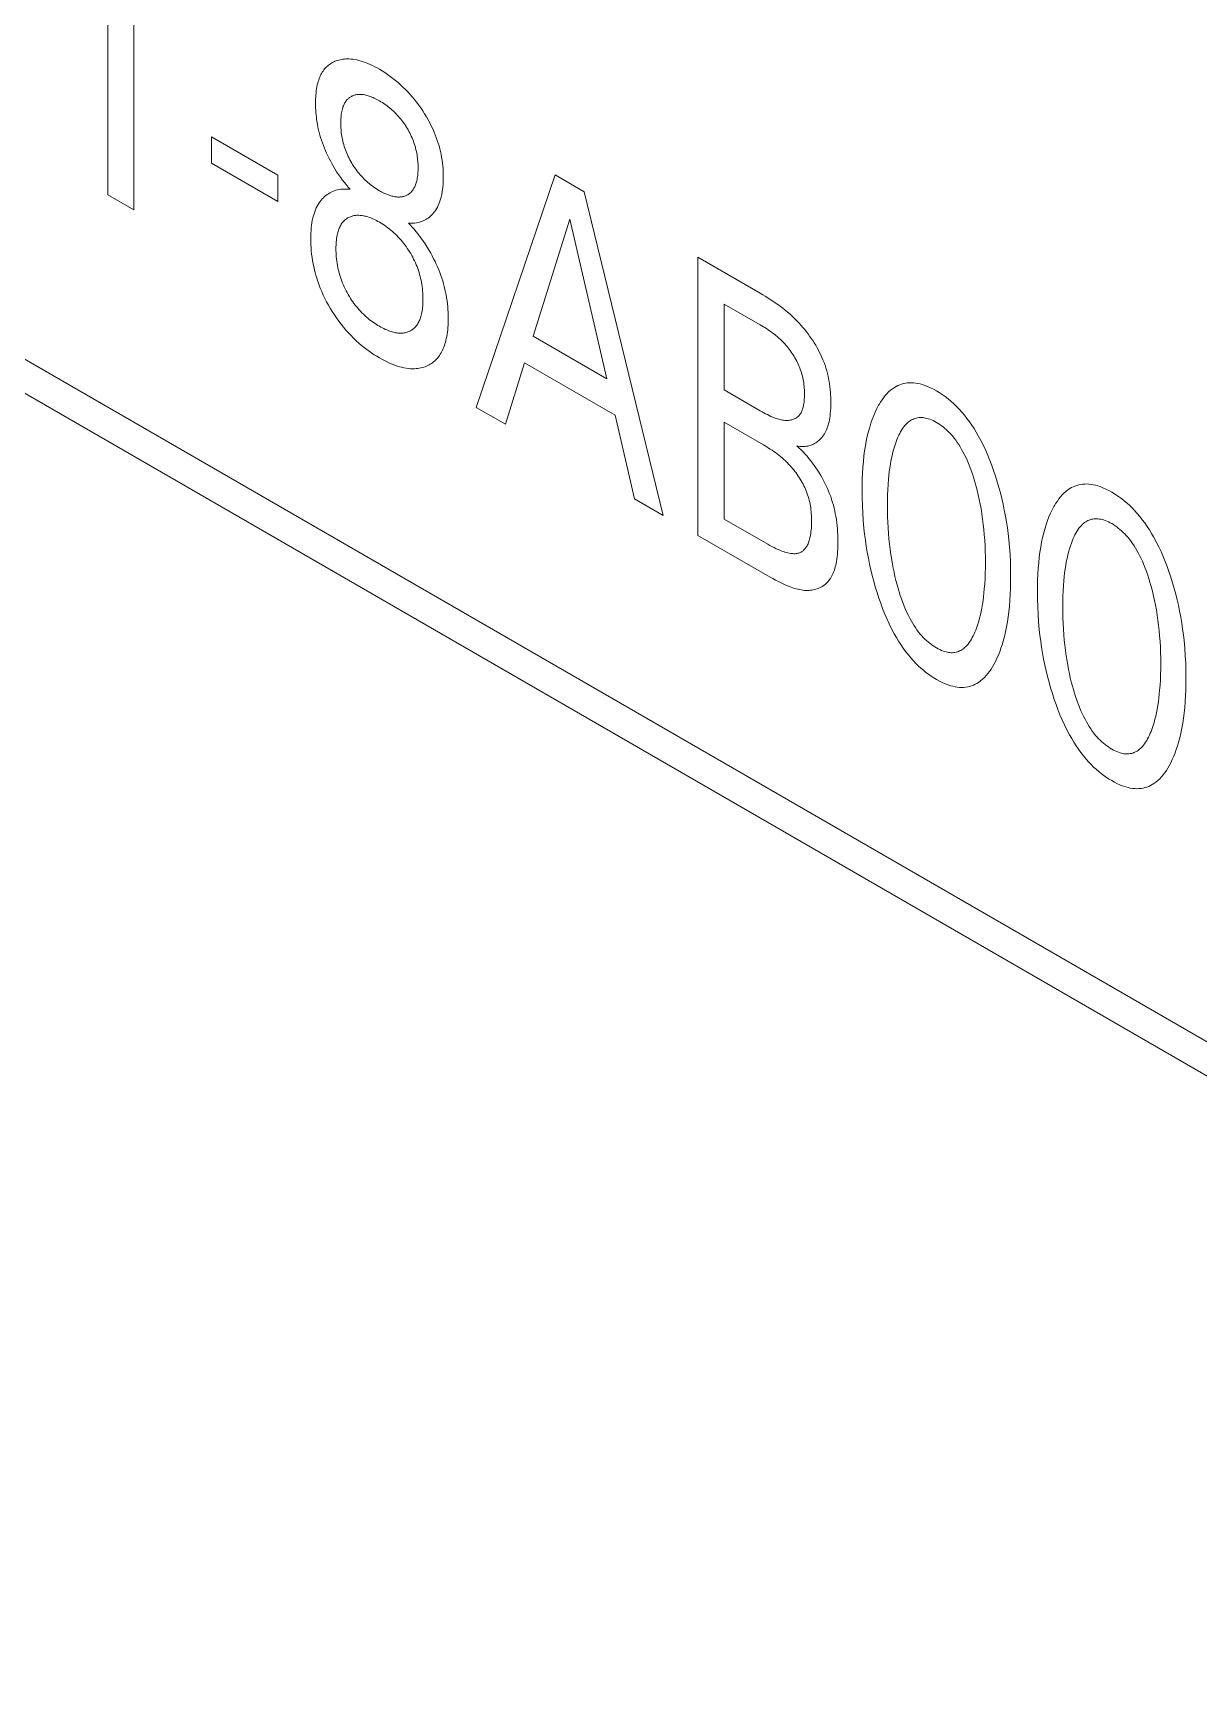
# Model space of a CAD drawing. Header units: inches. Extents: x 67578 to 72421, y -34894 to -31675.
# Drawn here: x 70293.69 to 70302.94, y -33443.2 to -33430.09 of the extents above; entities that cross this region are included whole.
import ezdxf

# ---------------------------------------------------------------- set-up
doc = ezdxf.new("R2010")
doc.units = ezdxf.units.IN
doc.header["$MEASUREMENT"] = 0

# ---------------------------------------------------------------- blocks, each defined once
blk = doc.blocks.new('ET200S')
at = {"lineweight": 0}
for p, q in [((42.4341, -46.9532), (64.7269, -59.8237)), ((42.5377, -47.1821), (64.8304, -60.0525)), ((54.2172, -51.3144), (54.2172, -52.6946)), ((54.0883, -52.6202), (54.0883, -51.4545)), ((54.6056, -52.3316), (54.9369, -52.5228)), ((54.6056, -52.4624), (54.6056, -52.3316)), ((54.9369, -52.6536), (54.6056, -52.4624)), ((54.9369, -52.5228), (54.9369, -52.6536)), ((55.9265, -53.6814), (56.3211, -52.5212)), ((56.3211, -52.5212), (56.4656, -52.6046)), ((54.2172, -52.6946), (54.0883, -52.6202)), ((56.4656, -52.6046), (56.8602, -54.2205)), ((56.394, -52.7423), (56.21, -53.3257)), ((56.5787, -53.5386), (56.394, -52.7423)), ((57.0327, -52.932), (57.3441, -53.1118)), ((57.0327, -54.32), (57.0327, -52.932)), ((57.3441, -53.2692), (57.1642, -53.1653)), ((57.1642, -53.1653), (57.1642, -53.5942)), ((56.21, -53.3257), (56.5787, -53.5386)), ((56.1678, -53.4587), (56.0723, -53.7656)), ((56.6203, -53.72), (56.1678, -53.4587)), ((57.1642, -53.5942), (57.3441, -53.6981)), ((56.0723, -53.7656), (55.9265, -53.6814)), ((56.7171, -54.1379), (56.6203, -53.72)), ((57.3605, -53.8689), (57.1642, -53.7556)), ((57.1642, -53.7556), (57.1642, -54.2386)), ((56.8602, -54.2205), (56.7171, -54.1379)), ((57.1642, -54.2386), (57.3816, -54.3641)), ((57.3932, -54.5282), (57.0327, -54.32))]:
    blk.add_line(p, q, dxfattribs=at)
for points in [[(55.2903, -51.9421), (55.2828, -51.942), (55.2755, -51.9422), (55.2682, -51.9427), (55.2611, -51.9434), (55.2541, -51.9445), (55.2472, -51.9458), (55.2404, -51.9475), (55.2337, -51.9494), (55.2272, -51.9516), (55.2213, -51.954), (55.2154, -51.9566), (55.2097, -51.9594), (55.2042, -51.9625), (55.1988, -51.9659), (55.1936, -51.9695), (55.1885, -51.9734), (55.1836, -51.9776), (55.1789, -51.982), (55.1744, -51.9867), (55.17, -51.9916), (55.1659, -51.9969), (55.162, -52.0024), (55.1583, -52.0082), (55.1547, -52.0142), (55.1514, -52.0204), (55.1483, -52.0269), (55.1454, -52.0336), (55.1427, -52.0405), (55.1402, -52.0476), (55.1379, -52.0549), (55.1357, -52.0623), (55.1334, -52.0716), (55.1314, -52.0811), (55.1297, -52.0908), (55.1282, -52.1007), (55.127, -52.1108), (55.126, -52.1211), (55.1252, -52.1315), (55.1247, -52.1421), (55.1244, -52.1529), (55.1243, -52.1637), (55.1244, -52.1751), (55.1248, -52.1866), (55.1253, -52.1982), (55.1261, -52.2099), (55.1272, -52.2218), (55.1285, -52.2337), (55.1301, -52.2457), (55.1319, -52.2579), (55.1341, -52.2701), (55.1366, -52.283), (55.1395, -52.2959), (55.1426, -52.3088), (55.1461, -52.3219), (55.15, -52.335), (55.1541, -52.3481), (55.1586, -52.3612), (55.1634, -52.3743), (55.1685, -52.3873), (55.1739, -52.4002), (55.1796, -52.4131), (55.1856, -52.4259), (55.1919, -52.4386), (55.1984, -52.4513), (55.2052, -52.4638), (55.2122, -52.4762), (55.2208, -52.4906), (55.2298, -52.5048), (55.239, -52.5187), (55.2483, -52.532), (55.2578, -52.5449), (55.2677, -52.5576), (55.2776, -52.5696), (55.2877, -52.5813), (55.2981, -52.5926)], [(55.5884, -52.7612), (55.5989, -52.7618), (55.6092, -52.7618), (55.6192, -52.7611), (55.629, -52.7598), (55.6385, -52.7578), (55.6478, -52.7553), (55.6547, -52.753), (55.6614, -52.7503), (55.668, -52.7473), (55.6743, -52.7439), (55.6806, -52.7402), (55.6867, -52.7361), (55.6926, -52.7317), (55.6982, -52.7269), (55.7037, -52.7219), (55.7089, -52.7165), (55.7139, -52.7107), (55.7187, -52.7047), (55.7232, -52.6983), (55.728, -52.6907), (55.7324, -52.6827), (55.7366, -52.6744), (55.7404, -52.6657), (55.7439, -52.6566), (55.7471, -52.6473), (55.7499, -52.6376), (55.7525, -52.6277), (55.7549, -52.6166), (55.7569, -52.6053), (55.7586, -52.5936), (55.7599, -52.5817), (55.761, -52.5696), (55.7617, -52.5573), (55.7621, -52.5447), (55.7622, -52.532), (55.7621, -52.5183), (55.7616, -52.5044), (55.7608, -52.4903), (55.7596, -52.476), (55.758, -52.4616), (55.756, -52.447), (55.7536, -52.4323), (55.7508, -52.4174), (55.7478, -52.4038), (55.7445, -52.3901), (55.7408, -52.3763), (55.7367, -52.3625), (55.7322, -52.3486), (55.7274, -52.3348), (55.7221, -52.3209), (55.7165, -52.3071), (55.7096, -52.2915), (55.7023, -52.276), (55.6945, -52.2606), (55.6862, -52.2454), (55.6776, -52.2304), (55.6686, -52.2156), (55.6593, -52.2011), (55.6495, -52.1865), (55.6394, -52.1723), (55.629, -52.1584), (55.6183, -52.1448), (55.6074, -52.1316), (55.5962, -52.1188), (55.5847, -52.1061), (55.5729, -52.0939), (55.5609, -52.0822), (55.5488, -52.0709), (55.5366, -52.06), (55.5242, -52.0496), (55.5109, -52.039), (55.4975, -52.029), (55.484, -52.0194), (55.4704, -52.0104), (55.4569, -52.0018), (55.4433, -51.9937), (55.4316, -51.9872), (55.42, -51.981), (55.4084, -51.9752), (55.3968, -51.9698), (55.3852, -51.9648), (55.3738, -51.9602), (55.3623, -51.9562), (55.3517, -51.9528), (55.3412, -51.9499), (55.3308, -51.9474), (55.3205, -51.9454), (55.3103, -51.9438), (55.3002, -51.9427), (55.2903, -51.9421)], [(55.3097, -52.4695), (55.3049, -52.4616), (55.3003, -52.4537), (55.2959, -52.4457), (55.2917, -52.4376), (55.2876, -52.4294), (55.2838, -52.4211), (55.2802, -52.4129), (55.2767, -52.4045), (55.2735, -52.3959), (55.2704, -52.3872), (55.2676, -52.3785), (55.265, -52.3698), (55.2627, -52.3611), (55.2606, -52.3525), (55.2587, -52.3439), (55.257, -52.3354), (55.2555, -52.327), (55.2542, -52.3186), (55.2532, -52.3103), (55.2523, -52.3021), (55.2516, -52.2939), (55.251, -52.2858), (55.2507, -52.2778), (55.2505, -52.2699), (55.2504, -52.2621), (55.2505, -52.2544), (55.2507, -52.2468), (55.2511, -52.2393), (55.2516, -52.2319), (55.2523, -52.2247), (55.2532, -52.2176), (55.2543, -52.2106), (55.2556, -52.2037), (55.2571, -52.1971), (55.2584, -52.1919), (55.2599, -52.1868), (55.2615, -52.1818), (55.2633, -52.177), (55.2652, -52.1724), (55.2673, -52.1679), (55.2695, -52.1635), (55.2718, -52.1593), (55.2744, -52.1554), (55.2771, -52.1516), (55.2795, -52.1484), (55.2821, -52.1454), (55.2849, -52.1426), (55.2877, -52.1399), (55.2906, -52.1373), (55.2937, -52.135), (55.2968, -52.1328), (55.3001, -52.1307), (55.3034, -52.1288), (55.3069, -52.1271), (55.3104, -52.1256), (55.3142, -52.1241), (55.3182, -52.1228), (55.3222, -52.1217), (55.3264, -52.1207), (55.3306, -52.12), (55.3349, -52.1195), (55.3392, -52.1191), (55.3437, -52.1189), (55.3482, -52.1189), (55.3535, -52.1192), (55.3589, -52.1197), (55.3643, -52.1204), (55.3699, -52.1214), (55.3754, -52.1226), (55.3811, -52.124), (55.3867, -52.1256), (55.3925, -52.1275), (55.3987, -52.1297), (55.405, -52.1322), (55.4114, -52.1348), (55.4177, -52.1377), (55.4241, -52.1408), (55.4305, -52.1441), (55.4369, -52.1475), (55.4433, -52.1511), (55.4506, -52.1555), (55.4579, -52.16), (55.4652, -52.1648), (55.4725, -52.1697), (55.4797, -52.175), (55.4869, -52.1804), (55.4941, -52.1861), (55.5006, -52.1916), (55.5071, -52.1973), (55.5135, -52.2032), (55.5199, -52.2092), (55.5261, -52.2156), (55.5323, -52.2221), (55.5384, -52.2288), (55.5442, -52.2355), (55.5498, -52.2423), (55.5554, -52.2493), (55.5608, -52.2565), (55.5661, -52.2639), (55.5712, -52.2714), (55.5762, -52.279), (55.5772, -52.2807)], [(55.5772, -52.2807), (55.5819, -52.2882), (55.5864, -52.2959), (55.5907, -52.3037), (55.5949, -52.3115), (55.5988, -52.3194), (55.6026, -52.3274), (55.6061, -52.3354), (55.6095, -52.3435), (55.6128, -52.3521), (55.6159, -52.3607), (55.6187, -52.3694), (55.6214, -52.378), (55.6237, -52.3866), (55.6259, -52.3951), (55.6278, -52.4037), (55.6295, -52.4121), (55.631, -52.4205), (55.6323, -52.4288), (55.6333, -52.437), (55.6342, -52.4452), (55.6349, -52.4533), (55.6355, -52.4613), (55.6359, -52.4692), (55.6361, -52.477), (55.6362, -52.4848), (55.6361, -52.4926), (55.6359, -52.5002), (55.6355, -52.5078), (55.635, -52.5153), (55.6343, -52.5226), (55.6334, -52.5298), (55.6323, -52.5369), (55.631, -52.5438), (55.6296, -52.5505), (55.6282, -52.5558), (55.6268, -52.5609), (55.6252, -52.566), (55.6234, -52.5709), (55.6215, -52.5756), (55.6195, -52.5802), (55.6173, -52.5846), (55.615, -52.5889), (55.6125, -52.5929), (55.6098, -52.5968), (55.6071, -52.6004), (55.6042, -52.6037), (55.6013, -52.6069), (55.5981, -52.6099), (55.5949, -52.6126), (55.5915, -52.6152), (55.588, -52.6176), (55.5844, -52.6199), (55.5807, -52.6219), (55.5769, -52.6237), (55.573, -52.6253), (55.569, -52.6267), (55.565, -52.628), (55.5609, -52.629), (55.5566, -52.6299), (55.5523, -52.6305), (55.548, -52.631), (55.5435, -52.6313), (55.539, -52.6314), (55.5343, -52.6312), (55.5295, -52.6309), (55.5246, -52.6304), (55.5197, -52.6297), (55.5147, -52.6288), (55.5097, -52.6277), (55.5047, -52.6264), (55.4996, -52.625), (55.4945, -52.6234), (55.4881, -52.6212), (55.4818, -52.6187), (55.4754, -52.6161), (55.469, -52.6132), (55.4626, -52.6101), (55.4562, -52.6068), (55.4497, -52.6034), (55.4433, -52.5997), (55.4359, -52.5953), (55.4285, -52.5908), (55.4212, -52.586), (55.4139, -52.5809), (55.4066, -52.5756), (55.3993, -52.5701), (55.3921, -52.5643), (55.3855, -52.5587), (55.379, -52.5529), (55.3725, -52.5469), (55.3662, -52.5407), (55.3599, -52.5343), (55.3536, -52.5277), (55.3476, -52.5208), (55.3418, -52.514), (55.3361, -52.507), (55.3305, -52.4998), (55.3251, -52.4924), (55.3198, -52.4849), (55.3147, -52.4773), (55.3097, -52.4695)], [(55.2981, -52.5926), (55.2884, -52.5917), (55.2789, -52.5913), (55.2695, -52.5913), (55.2603, -52.5917), (55.2515, -52.5926), (55.2428, -52.5939), (55.2343, -52.5956), (55.226, -52.5978), (55.218, -52.6004), (55.2102, -52.6035), (55.2026, -52.607), (55.1952, -52.6109), (55.1884, -52.615), (55.1819, -52.6194), (55.1756, -52.6242), (55.1694, -52.6293), (55.1636, -52.6347), (55.1579, -52.6405), (55.1525, -52.6467), (55.1474, -52.6532), (55.1426, -52.66), (55.1374, -52.6682), (55.1326, -52.6767), (55.1281, -52.6857), (55.124, -52.6951), (55.1202, -52.7048), (55.1168, -52.7148), (55.1137, -52.7252), (55.111, -52.7359), (55.1084, -52.7478), (55.1062, -52.76), (55.1044, -52.7725), (55.103, -52.7853), (55.1019, -52.7983), (55.1011, -52.8115), (55.1006, -52.8249), (55.1005, -52.8386), (55.1006, -52.8538), (55.1011, -52.8691), (55.1019, -52.8847), (55.1032, -52.9005), (55.1049, -52.9164), (55.1069, -52.9325), (55.1094, -52.9487), (55.1124, -52.9652), (55.1155, -52.9801), (55.119, -52.9952), (55.1229, -53.0104), (55.1271, -53.0256), (55.1318, -53.0408), (55.1369, -53.0561), (55.1424, -53.0713), (55.1483, -53.0866), (55.1555, -53.1036), (55.1631, -53.1205), (55.1713, -53.1373), (55.1799, -53.154), (55.1889, -53.1705), (55.1983, -53.1867), (55.2081, -53.2027), (55.2187, -53.219), (55.2296, -53.235), (55.2408, -53.2506), (55.2524, -53.2659), (55.2642, -53.2807), (55.2764, -53.2952), (55.2889, -53.3092), (55.3017, -53.3229), (55.3147, -53.336), (55.3279, -53.3486), (55.3413, -53.3607), (55.3547, -53.3722), (55.3672, -53.3823), (55.3798, -53.392), (55.3924, -53.4012), (55.4051, -53.41), (55.4178, -53.4184), (55.4305, -53.4264), (55.4433, -53.4339), (55.4561, -53.4411), (55.4688, -53.4479), (55.4816, -53.4542), (55.4943, -53.4601), (55.507, -53.4655), (55.5196, -53.4704), (55.5321, -53.4747), (55.5433, -53.4782), (55.5545, -53.4811), (55.5656, -53.4836), (55.5765, -53.4856), (55.5873, -53.4871), (55.5979, -53.488)], [(55.2934, -53.1286), (55.292, -53.1262), (55.2867, -53.1172), (55.2816, -53.1081), (55.2767, -53.099), (55.272, -53.0897), (55.2676, -53.0803), (55.2633, -53.0709), (55.2594, -53.0615), (55.2556, -53.052), (55.252, -53.042), (55.2486, -53.0321), (55.2455, -53.0221), (55.2427, -53.0121), (55.2401, -53.0022), (55.2377, -52.9924), (55.2357, -52.9826), (55.2338, -52.9728), (55.232, -52.9619), (55.2305, -52.9512), (55.2292, -52.9405), (55.2282, -52.9299), (55.2274, -52.9194), (55.2269, -52.9091), (55.2266, -52.8989), (55.2265, -52.8887), (55.2266, -52.88), (55.2269, -52.8714), (55.2273, -52.8629), (55.2279, -52.8545), (55.2287, -52.8463), (55.2297, -52.8382), (55.2309, -52.8302), (55.2323, -52.8225), (55.234, -52.8149), (55.2355, -52.8089), (55.2371, -52.8031), (55.2389, -52.7974), (55.2409, -52.7919), (55.243, -52.7865), (55.2453, -52.7813), (55.2478, -52.7763), (55.2504, -52.7715), (55.2532, -52.7669), (55.2562, -52.7625), (55.2593, -52.7584), (55.2625, -52.7546), (55.2658, -52.751), (55.2694, -52.7476), (55.273, -52.7444), (55.2768, -52.7414), (55.2808, -52.7386), (55.2848, -52.736), (55.289, -52.7337), (55.2933, -52.7315), (55.2977, -52.7296), (55.3021, -52.728), (55.3067, -52.7265), (55.3114, -52.7253), (55.3161, -52.7242), (55.321, -52.7234), (55.3259, -52.7228), (55.3309, -52.7225), (55.336, -52.7223), (55.3413, -52.7224), (55.3467, -52.7227), (55.3522, -52.7232), (55.3577, -52.724), (55.3633, -52.7249), (55.3689, -52.7261), (55.3746, -52.7275), (55.3803, -52.7291), (55.386, -52.7308), (55.3931, -52.7333), (55.4002, -52.7359), (55.4073, -52.7389), (55.4145, -52.7421), (55.4217, -52.7455), (55.4289, -52.7492), (55.4361, -52.753), (55.4433, -52.7571), (55.4516, -52.762), (55.4599, -52.7672), (55.4681, -52.7726), (55.4764, -52.7783), (55.4846, -52.7843), (55.4928, -52.7906), (55.5009, -52.7972), (55.5083, -52.8035), (55.5157, -52.81), (55.523, -52.8168), (55.5302, -52.8239), (55.5373, -52.8312), (55.5442, -52.8387), (55.5511, -52.8465), (55.5577, -52.8543), (55.5641, -52.8623), (55.5704, -52.8705), (55.5765, -52.8789), (55.5825, -52.8875), (55.5883, -52.8962), (55.5939, -52.9051)], [(55.5979, -53.488), (55.6105, -53.4885), (55.6186, -53.4883), (55.6265, -53.4879), (55.6344, -53.4871), (55.6421, -53.4859), (55.6496, -53.4844), (55.6571, -53.4826), (55.6643, -53.4805), (55.6715, -53.478), (55.6784, -53.4752), (55.6847, -53.4724), (55.6909, -53.4692), (55.6969, -53.4658), (55.7028, -53.462), (55.7085, -53.4581), (55.714, -53.4538), (55.7193, -53.4492), (55.7244, -53.4444), (55.7294, -53.4393), (55.7341, -53.4339), (55.7386, -53.4282), (55.743, -53.4222), (55.7471, -53.4158), (55.7511, -53.4092), (55.7548, -53.4024), (55.7583, -53.3953), (55.7615, -53.3879), (55.7646, -53.3804), (55.7675, -53.3726), (55.7701, -53.3646), (55.7725, -53.3564), (55.7747, -53.3481), (55.7772, -53.3377), (55.7793, -53.327), (55.7811, -53.3162), (55.7827, -53.3051), (55.784, -53.2938), (55.7851, -53.2823), (55.7858, -53.2707), (55.7864, -53.2589), (55.7867, -53.2469), (55.7868, -53.2348), (55.7866, -53.221), (55.7861, -53.207), (55.7854, -53.1929), (55.7843, -53.1786), (55.7828, -53.1642), (55.781, -53.1496), (55.7788, -53.1349), (55.7762, -53.1201), (55.7735, -53.1063), (55.7705, -53.0924), (55.767, -53.0785), (55.7633, -53.0644), (55.7592, -53.0504), (55.7547, -53.0363), (55.7499, -53.0222), (55.7447, -53.0081), (55.7392, -52.9941), (55.7334, -52.9802), (55.7272, -52.9664), (55.7208, -52.9527), (55.714, -52.939), (55.7069, -52.9254), (55.6996, -52.912), (55.692, -52.8988), (55.6817, -52.8817), (55.671, -52.8649), (55.6599, -52.8484), (55.6488, -52.8327), (55.6372, -52.8175), (55.6254, -52.8026), (55.6164, -52.7918), (55.6072, -52.7813), (55.5979, -52.7711), (55.5884, -52.7612)], [(55.5939, -52.9051), (55.5993, -52.9139), (55.6044, -52.9229), (55.6094, -52.932), (55.6142, -52.9411), (55.6187, -52.9504), (55.6231, -52.9597), (55.6272, -52.969), (55.631, -52.9784), (55.6347, -52.9882), (55.6382, -52.998), (55.6413, -53.0079), (55.6442, -53.0177), (55.6469, -53.0275), (55.6492, -53.0372), (55.6514, -53.0469), (55.6533, -53.0565), (55.6551, -53.0673), (55.6567, -53.0779), (55.6579, -53.0884), (55.659, -53.0988), (55.6597, -53.1091), (55.6603, -53.1193), (55.6606, -53.1294), (55.6607, -53.1394), (55.6606, -53.1483), (55.6604, -53.1571), (55.66, -53.1658), (55.6594, -53.1744), (55.6586, -53.1828), (55.6576, -53.1911), (55.6564, -53.1993), (55.655, -53.2072), (55.6533, -53.215), (55.6519, -53.2211), (55.6502, -53.2271), (55.6485, -53.2329), (55.6465, -53.2386), (55.6444, -53.2441), (55.6421, -53.2495), (55.6397, -53.2546), (55.6371, -53.2596), (55.6343, -53.2643), (55.6313, -53.2689), (55.6283, -53.273), (55.6251, -53.277), (55.6218, -53.2807), (55.6183, -53.2842), (55.6147, -53.2875), (55.6109, -53.2906), (55.607, -53.2935), (55.603, -53.2962), (55.5989, -53.2987), (55.5946, -53.3009), (55.5902, -53.3029), (55.5858, -53.3047), (55.5812, -53.3063), (55.5765, -53.3077), (55.5718, -53.3088), (55.5669, -53.3098), (55.5619, -53.3104), (55.5569, -53.3109), (55.5517, -53.3112), (55.5464, -53.3112), (55.541, -53.3109), (55.5355, -53.3104), (55.5299, -53.3097), (55.5243, -53.3088), (55.5186, -53.3077), (55.5129, -53.3063), (55.5071, -53.3048), (55.5013, -53.303), (55.4941, -53.3006), (55.4869, -53.2979), (55.4797, -53.2949), (55.4725, -53.2917), (55.4652, -53.2883), (55.4579, -53.2846), (55.4506, -53.2806), (55.4433, -53.2765), (55.436, -53.2722), (55.4287, -53.2677), (55.4214, -53.263), (55.4141, -53.258), (55.4068, -53.2529), (55.3996, -53.2475), (55.3924, -53.2419), (55.3853, -53.236), (55.3778, -53.2296), (55.3704, -53.223), (55.3631, -53.2161), (55.3559, -53.2089), (55.3487, -53.2015), (55.3417, -53.1938), (55.3348, -53.1859), (55.3285, -53.1783), (55.3222, -53.1704), (55.3162, -53.1624), (55.3102, -53.1541), (55.3044, -53.1458), (55.2988, -53.1372), (55.2934, -53.1286)], [(57.5268, -53.8734), (57.534, -53.8747), (57.5411, -53.8757), (57.548, -53.8763), (57.5549, -53.8765), (57.5616, -53.8765), (57.5682, -53.876), (57.5746, -53.8753), (57.5809, -53.8742), (57.5871, -53.8728), (57.5931, -53.8711), (57.599, -53.8691), (57.6048, -53.8668), (57.6104, -53.8643), (57.6158, -53.8614), (57.6211, -53.8582), (57.6267, -53.8544), (57.6322, -53.8503), (57.6374, -53.8458), (57.6424, -53.8411), (57.6472, -53.836), (57.6518, -53.8307), (57.6562, -53.825), (57.6604, -53.8191), (57.6643, -53.8129), (57.668, -53.8065), (57.6714, -53.7998), (57.6747, -53.7928), (57.6776, -53.7856), (57.6805, -53.7777), (57.6831, -53.7695), (57.6855, -53.7611), (57.6876, -53.7525), (57.6894, -53.7436), (57.691, -53.7345), (57.6924, -53.7252), (57.694, -53.7119), (57.6952, -53.6983), (57.6959, -53.6843), (57.6964, -53.6701), (57.6965, -53.6556), (57.6963, -53.6431), (57.6959, -53.6304), (57.6953, -53.6176), (57.6944, -53.6047), (57.6932, -53.5916), (57.6918, -53.5784), (57.69, -53.5652), (57.6879, -53.5519), (57.6854, -53.5385), (57.6826, -53.525), (57.6794, -53.5115), (57.6758, -53.498), (57.6719, -53.4845), (57.6675, -53.4709), (57.6626, -53.4574), (57.6573, -53.4439), (57.6521, -53.4317), (57.6465, -53.4195), (57.6406, -53.4073), (57.6343, -53.3953), (57.6278, -53.3833), (57.6209, -53.3714), (57.6137, -53.3597), (57.6063, -53.3481), (57.5987, -53.3367), (57.5908, -53.3254), (57.5827, -53.3144), (57.5744, -53.3036), (57.566, -53.2929), (57.5574, -53.2826), (57.5487, -53.2725), (57.5399, -53.2627), (57.5283, -53.2504), (57.5166, -53.2385), (57.5047, -53.2272), (57.4927, -53.2162), (57.4806, -53.2057), (57.4684, -53.1956), (57.4561, -53.1859), (57.4438, -53.1765), (57.4314, -53.1674), (57.4189, -53.1587), (57.4065, -53.1503), (57.394, -53.1421), (57.3815, -53.1342), (57.369, -53.1265), (57.3565, -53.1191), (57.3441, -53.1118)], [(57.3441, -53.2692), (57.3519, -53.2738), (57.3597, -53.2785), (57.3676, -53.2833), (57.3754, -53.2883), (57.3833, -53.2934), (57.3911, -53.2988), (57.3989, -53.3043), (57.4067, -53.31), (57.4145, -53.3159), (57.4221, -53.3221), (57.4298, -53.3285), (57.4374, -53.3352), (57.4449, -53.3421), (57.4523, -53.3493), (57.4596, -53.3568), (57.4668, -53.3646), (57.4724, -53.371), (57.4779, -53.3775), (57.4833, -53.3841), (57.4885, -53.391), (57.4937, -53.3979), (57.4988, -53.405), (57.5037, -53.4123), (57.5085, -53.4196), (57.5132, -53.427), (57.5176, -53.4346), (57.5219, -53.4422), (57.526, -53.4498), (57.5299, -53.4576), (57.5337, -53.4653), (57.5371, -53.4731), (57.5404, -53.4809), (57.5438, -53.4897), (57.5469, -53.4984), (57.5497, -53.5072), (57.5522, -53.5159), (57.5545, -53.5247), (57.5565, -53.5334), (57.5583, -53.5421), (57.5599, -53.5507), (57.5612, -53.5593), (57.5623, -53.5679), (57.5632, -53.5764), (57.5639, -53.5849), (57.5644, -53.5933), (57.5648, -53.6016), (57.5649, -53.6099), (57.5649, -53.618), (57.5648, -53.6257), (57.5645, -53.6332), (57.5641, -53.6406), (57.5635, -53.6479), (57.5628, -53.655), (57.5618, -53.662), (57.5607, -53.6688), (57.5594, -53.6755), (57.5582, -53.6806), (57.5568, -53.6856), (57.5553, -53.6904), (57.5537, -53.6951), (57.5519, -53.6996), (57.5499, -53.7039), (57.5478, -53.708), (57.5455, -53.712), (57.5431, -53.7157), (57.5404, -53.7192), (57.5377, -53.7224), (57.5348, -53.7254), (57.5317, -53.7281), (57.5285, -53.7307), (57.5251, -53.7331), (57.5216, -53.7352), (57.518, -53.7372), (57.5142, -53.739), (57.5103, -53.7405), (57.5064, -53.7419), (57.5023, -53.7431), (57.4981, -53.7441), (57.4938, -53.7449), (57.4895, -53.7455), (57.4851, -53.7459), (57.4806, -53.7462), (57.476, -53.7463), (57.4714, -53.7462), (57.4668, -53.7459), (57.461, -53.7453), (57.4551, -53.7445), (57.4492, -53.7434), (57.4432, -53.7421), (57.4371, -53.7405), (57.4311, -53.7388), (57.425, -53.7368), (57.4188, -53.7347), (57.4127, -53.7323), (57.4065, -53.7298), (57.3976, -53.726), (57.3887, -53.7219), (57.3798, -53.7175), (57.3709, -53.7129), (57.3619, -53.7081), (57.353, -53.7032), (57.3441, -53.6981)], [(58.5103, -54.9646), (58.5183, -54.9493), (58.5258, -54.9336), (58.5329, -54.9173), (58.5395, -54.9006), (58.5457, -54.8835), (58.5515, -54.866), (58.5568, -54.8481), (58.563, -54.8249), (58.5685, -54.8012), (58.5734, -54.7769), (58.5778, -54.7522), (58.5815, -54.7271), (58.5848, -54.7015), (58.5877, -54.6731), (58.5901, -54.6442), (58.5919, -54.6149), (58.5931, -54.5853), (58.5939, -54.5553), (58.5941, -54.525), (58.5937, -54.4889), (58.5926, -54.4523), (58.5908, -54.4154), (58.5881, -54.3781), (58.5846, -54.3403), (58.5813, -54.3114), (58.5775, -54.2823), (58.5731, -54.253), (58.5681, -54.2235), (58.5625, -54.1938), (58.5562, -54.1639), (58.5498, -54.1361), (58.5429, -54.1082), (58.5353, -54.0803), (58.5272, -54.0522), (58.5183, -54.024), (58.5089, -53.9958), (58.4999, -53.9707), (58.4904, -53.9457), (58.4803, -53.9207), (58.4695, -53.8959), (58.458, -53.8713), (58.4457, -53.8469), (58.4326, -53.8228), (58.4222, -53.8049), (58.4114, -53.7872), (58.4, -53.7699), (58.3883, -53.753), (58.3761, -53.7365), (58.3636, -53.7205), (58.3507, -53.7052), (58.3374, -53.6904), (58.3239, -53.6764), (58.3101, -53.6631), (58.296, -53.6506), (58.2817, -53.6387), (58.2672, -53.6276), (58.2527, -53.6172), (58.238, -53.6076), (58.2233, -53.5988), (58.2087, -53.5907), (58.1941, -53.5834), (58.1795, -53.577), (58.1651, -53.5714), (58.1537, -53.5677), (58.1424, -53.5645), (58.1313, -53.5619), (58.1203, -53.5601), (58.1095, -53.5588), (58.0989, -53.5583), (58.0885, -53.5584), (58.0783, -53.5592), (58.0684, -53.5607), (58.0587, -53.5627), (58.0493, -53.5653), (58.0401, -53.5685), (58.0312, -53.5722), (58.0226, -53.5765), (58.0143, -53.5813), (58.004, -53.5881), (57.9943, -53.5958), (57.9849, -53.6041), (57.9761, -53.6131), (57.9676, -53.6227), (57.9596, -53.6328), (57.952, -53.6435), (57.9447, -53.6545), (57.9378, -53.666), (57.9352, -53.6706)], [(57.9352, -53.6706), (57.9263, -53.6873), (57.918, -53.7046), (57.9103, -53.7225), (57.9031, -53.741), (57.8965, -53.76), (57.8904, -53.7795), (57.8842, -53.8022), (57.8786, -53.8254), (57.8735, -53.8491), (57.8691, -53.8734), (57.8653, -53.898), (57.862, -53.9231), (57.859, -53.9512), (57.8566, -53.9796), (57.8548, -54.0084), (57.8536, -54.0376), (57.8528, -54.0671), (57.8526, -54.0969), (57.8529, -54.1337), (57.8539, -54.1708), (57.8558, -54.2083), (57.8584, -54.2463), (57.8619, -54.2846), (57.8651, -54.3139), (57.8689, -54.3434), (57.8732, -54.3731), (57.8781, -54.403), (57.8837, -54.4331), (57.8898, -54.4634), (57.8961, -54.4914), (57.9029, -54.5196), (57.9103, -54.5479), (57.9184, -54.5763), (57.9271, -54.6047), (57.9364, -54.6333), (57.9453, -54.6589), (57.9549, -54.6846), (57.965, -54.7102), (57.9759, -54.7357), (57.9875, -54.761), (57.9999, -54.7861), (58.0131, -54.8109), (58.0235, -54.8292), (58.0344, -54.8472), (58.0458, -54.8649), (58.0576, -54.8822), (58.0698, -54.899), (58.0824, -54.9153), (58.0954, -54.9311), (58.1087, -54.9461), (58.1208, -54.9588), (58.1331, -54.9709), (58.1456, -54.9824), (58.1583, -54.9933), (58.1711, -55.0037), (58.184, -55.0134), (58.1971, -55.0225), (58.2102, -55.031), (58.2233, -55.0389), (58.2381, -55.0471), (58.2529, -55.0544), (58.2676, -55.0609), (58.2821, -55.0664), (58.2937, -55.0702), (58.305, -55.0733), (58.3163, -55.0757), (58.3273, -55.0775), (58.3382, -55.0786), (58.3489, -55.079), (58.3594, -55.0787), (58.3697, -55.0777), (58.3797, -55.076), (58.3894, -55.0738), (58.3989, -55.0709), (58.4081, -55.0674), (58.417, -55.0634), (58.4256, -55.0589), (58.4338, -55.0538), (58.4442, -55.0465), (58.454, -55.0384), (58.4633, -55.0296), (58.4722, -55.0201), (58.4806, -55.01), (58.4886, -54.9993), (58.4962, -54.9882), (58.5034, -54.9766), (58.5103, -54.9646)], [(58.027, -54.5666), (58.0216, -54.5457), (58.0166, -54.525), (58.0119, -54.5043), (58.0077, -54.4838), (58.0037, -54.4633), (58.0002, -54.4429), (57.9959, -54.4162), (57.9922, -54.3897), (57.989, -54.3634), (57.9863, -54.3372), (57.984, -54.3113), (57.982, -54.2829), (57.9805, -54.2547), (57.9794, -54.2268), (57.9788, -54.1991), (57.9786, -54.1717), (57.9789, -54.1449), (57.9795, -54.1183), (57.9805, -54.092), (57.9821, -54.066), (57.9841, -54.0403), (57.986, -54.0212), (57.9882, -54.0023), (57.9907, -53.9836), (57.9936, -53.9652), (57.9968, -53.9472), (58.0005, -53.9294), (58.0041, -53.9135), (58.0081, -53.8979), (58.0124, -53.8827), (58.0171, -53.8678), (58.0222, -53.8532), (58.0277, -53.839), (58.0316, -53.8297), (58.0357, -53.8206), (58.0401, -53.8118), (58.0446, -53.8033), (58.0495, -53.795), (58.0546, -53.7871), (58.06, -53.7795), (58.0657, -53.7724), (58.0718, -53.7657), (58.0782, -53.7594), (58.0832, -53.7551), (58.0883, -53.7511), (58.0937, -53.7474), (58.0992, -53.7441), (58.105, -53.7411), (58.1109, -53.7384), (58.117, -53.7362), (58.1233, -53.7344), (58.1298, -53.7331), (58.1365, -53.7322), (58.1434, -53.7318), (58.1496, -53.7318), (58.1559, -53.7323), (58.1623, -53.7331), (58.1688, -53.7343), (58.1754, -53.7359), (58.1821, -53.7378), (58.1902, -53.7405), (58.1984, -53.7437), (58.2067, -53.7474), (58.215, -53.7516), (58.2233, -53.7562), (58.2316, -53.7612), (58.24, -53.7666), (58.2482, -53.7725), (58.2564, -53.7787), (58.2645, -53.7854), (58.2726, -53.7924), (58.2805, -53.7998), (58.2882, -53.8075), (58.2958, -53.8156), (58.3032, -53.824), (58.3116, -53.8343), (58.3197, -53.8449), (58.3275, -53.8559), (58.3351, -53.8672), (58.3423, -53.8788), (58.3493, -53.8906), (58.356, -53.9026), (58.3623, -53.9147), (58.3684, -53.9269), (58.3764, -53.944), (58.3838, -53.9612), (58.3907, -53.9785), (58.3972, -53.9957), (58.4032, -54.013), (58.4088, -54.0303), (58.414, -54.0476), (58.4189, -54.0648), (58.4205, -54.0704)], [(57.3605, -53.8689), (57.3689, -53.8738), (57.3774, -53.8789), (57.386, -53.8842), (57.3945, -53.8896), (57.403, -53.8952), (57.4115, -53.901), (57.42, -53.907), (57.4284, -53.9132), (57.4368, -53.9196), (57.4452, -53.9263), (57.4535, -53.9333), (57.4617, -53.9405), (57.4699, -53.948), (57.4779, -53.9558), (57.4859, -53.964), (57.4938, -53.9724), (57.4998, -53.9792), (57.5058, -53.9863), (57.5116, -53.9935), (57.5174, -54.0009), (57.5231, -54.0084), (57.5286, -54.0161), (57.5339, -54.0239), (57.5391, -54.0318), (57.5442, -54.0399), (57.549, -54.048), (57.5537, -54.0563), (57.5582, -54.0646), (57.5624, -54.0729), (57.5664, -54.0813), (57.5702, -54.0898), (57.5737, -54.0983), (57.5774, -54.1078), (57.5807, -54.1173), (57.5837, -54.1268), (57.5864, -54.1362), (57.5888, -54.1457), (57.591, -54.1552), (57.5929, -54.1646), (57.5945, -54.1739), (57.5959, -54.1833), (57.5971, -54.1925), (57.5981, -54.2017), (57.5989, -54.2109), (57.5995, -54.2199), (57.6, -54.2289), (57.6003, -54.2377), (57.6004, -54.2465), (57.6004, -54.256), (57.6002, -54.2654), (57.5998, -54.2747), (57.5993, -54.2838), (57.5985, -54.2928), (57.5975, -54.3016), (57.5963, -54.3102), (57.5949, -54.3187), (57.5933, -54.3269), (57.5919, -54.333), (57.5903, -54.339), (57.5886, -54.3449), (57.5868, -54.3506), (57.5848, -54.3561), (57.5826, -54.3615), (57.5802, -54.3666), (57.5776, -54.3716), (57.5749, -54.3763), (57.5719, -54.3809), (57.5693, -54.3843), (57.5666, -54.3876), (57.5638, -54.3908), (57.5608, -54.3937), (57.5577, -54.3964), (57.5545, -54.3989), (57.5511, -54.4012), (57.5476, -54.4033), (57.5439, -54.4052), (57.5402, -54.4068), (57.5363, -54.4082), (57.5317, -54.4094), (57.527, -54.4104), (57.5222, -54.411), (57.5172, -54.4114), (57.5121, -54.4115), (57.507, -54.4113), (57.5017, -54.4109), (57.4964, -54.4103), (57.4892, -54.4091), (57.482, -54.4076), (57.4747, -54.4058), (57.4673, -54.4036), (57.4598, -54.4012), (57.4524, -54.3985), (57.4448, -54.3956), (57.4344, -54.3912), (57.4238, -54.3864), (57.4133, -54.3813), (57.4027, -54.3758), (57.3922, -54.3701), (57.3816, -54.3641)], [(57.3932, -54.5282), (57.4069, -54.536), (57.4207, -54.5435), (57.4345, -54.5508), (57.4484, -54.5577), (57.4622, -54.5642), (57.476, -54.5702), (57.4897, -54.5757), (57.4984, -54.5789), (57.507, -54.5818), (57.5156, -54.5845), (57.5241, -54.587), (57.5325, -54.5891), (57.5409, -54.5909), (57.5492, -54.5924), (57.5574, -54.5936), (57.5655, -54.5945), (57.5735, -54.595), (57.5814, -54.5951), (57.5884, -54.5949), (57.5953, -54.5943), (57.6021, -54.5935), (57.6087, -54.5924), (57.6153, -54.5909), (57.6217, -54.5892), (57.628, -54.5872), (57.6341, -54.5848), (57.6401, -54.5822), (57.646, -54.5793), (57.6517, -54.5761), (57.6572, -54.5727), (57.6625, -54.5689), (57.6676, -54.5649), (57.6726, -54.5606), (57.6774, -54.556), (57.6819, -54.5512), (57.6863, -54.546), (57.6904, -54.5407), (57.6943, -54.535), (57.6982, -54.5287), (57.7019, -54.5221), (57.7053, -54.5152), (57.7085, -54.508), (57.7114, -54.5006), (57.7141, -54.4929), (57.7166, -54.4851), (57.7188, -54.477), (57.7209, -54.4687), (57.7227, -54.4602), (57.7244, -54.4516), (57.7264, -54.4394), (57.728, -54.4269), (57.7293, -54.4142), (57.7304, -54.4013), (57.7311, -54.3882), (57.7316, -54.3749), (57.7319, -54.3615), (57.7319, -54.348), (57.7317, -54.3331), (57.7313, -54.3181), (57.7305, -54.3031), (57.7295, -54.2879), (57.7281, -54.2726), (57.7263, -54.2572), (57.7241, -54.2416), (57.7215, -54.2258), (57.7189, -54.2119), (57.716, -54.1979), (57.7127, -54.1838), (57.709, -54.1696), (57.705, -54.1553), (57.7005, -54.141), (57.6957, -54.1267), (57.6904, -54.1124), (57.6851, -54.099), (57.6795, -54.0856), (57.6734, -54.0723), (57.6671, -54.0591), (57.6604, -54.0461), (57.6534, -54.0331), (57.6461, -54.0204), (57.6386, -54.0078), (57.6306, -53.9953), (57.6224, -53.9831), (57.6139, -53.9711), (57.6052, -53.9594), (57.5962, -53.9478), (57.587, -53.9364), (57.5776, -53.9253), (57.568, -53.9146), (57.5579, -53.9038), (57.5476, -53.8933), (57.5373, -53.8832), (57.5268, -53.8734)], [(58.4205, -54.0704), (58.4266, -54.0939), (58.4322, -54.1173), (58.4373, -54.1406), (58.442, -54.1637), (58.4462, -54.1867), (58.4505, -54.2131), (58.4543, -54.2392), (58.4575, -54.2652), (58.4603, -54.2909), (58.4625, -54.3165), (58.4646, -54.3445), (58.4661, -54.3723), (58.4672, -54.3998), (58.4678, -54.4271), (58.468, -54.4542), (58.4678, -54.4814), (58.4672, -54.5084), (58.4662, -54.5351), (58.4646, -54.5615), (58.4626, -54.5876), (58.4608, -54.6071), (58.4586, -54.6263), (58.4561, -54.6453), (58.4533, -54.664), (58.4501, -54.6825), (58.4465, -54.7006), (58.4429, -54.7168), (58.439, -54.7328), (58.4347, -54.7484), (58.4301, -54.7637), (58.425, -54.7786), (58.4196, -54.7932), (58.4157, -54.8028), (58.4116, -54.8122), (58.4073, -54.8214), (58.4027, -54.8302), (58.3979, -54.8388), (58.3928, -54.8471), (58.3873, -54.8549), (58.3816, -54.8624), (58.3755, -54.8695), (58.369, -54.876), (58.3645, -54.8802), (58.3598, -54.884), (58.355, -54.8876), (58.3499, -54.891), (58.3447, -54.894), (58.3393, -54.8968), (58.3338, -54.8992), (58.3281, -54.9012), (58.3222, -54.9029), (58.3162, -54.9042), (58.31, -54.905), (58.3036, -54.9055), (58.2974, -54.9055), (58.2911, -54.9051), (58.2847, -54.9044), (58.2782, -54.9032), (58.2715, -54.9018), (58.2648, -54.8999), (58.2566, -54.8972), (58.2484, -54.894), (58.2401, -54.8903), (58.2317, -54.8862), (58.2233, -54.8815), (58.2149, -54.8765), (58.2066, -54.871), (58.1983, -54.8651), (58.19, -54.8587), (58.1818, -54.852), (58.1738, -54.8449), (58.1659, -54.8374), (58.1581, -54.8295), (58.1505, -54.8213), (58.1431, -54.8128), (58.1346, -54.8023), (58.1264, -54.7914), (58.1185, -54.7802), (58.111, -54.7687), (58.1037, -54.7568), (58.0967, -54.7448), (58.0901, -54.7326), (58.0837, -54.7202), (58.0776, -54.7078), (58.0696, -54.6902), (58.0621, -54.6726), (58.0552, -54.655), (58.0488, -54.6373), (58.0428, -54.6196), (58.0372, -54.6019), (58.0319, -54.5842), (58.027, -54.5666)], [(59.3854, -55.4698), (59.3934, -55.4545), (59.4009, -55.4388), (59.408, -55.4226), (59.4147, -55.4059), (59.4208, -55.3887), (59.4266, -55.3712), (59.4319, -55.3533), (59.4381, -55.3301), (59.4436, -55.3064), (59.4485, -55.2822), (59.4529, -55.2575), (59.4566, -55.2323), (59.4599, -55.2068), (59.4628, -55.1783), (59.4652, -55.1494), (59.467, -55.1201), (59.4683, -55.0905), (59.469, -55.0605), (59.4692, -55.0303), (59.4688, -54.9941), (59.4678, -54.9576), (59.4659, -54.9206), (59.4633, -54.8833), (59.4597, -54.8455), (59.4565, -54.8167), (59.4526, -54.7876), (59.4482, -54.7582), (59.4432, -54.7287), (59.4376, -54.699), (59.4313, -54.6691), (59.425, -54.6414), (59.418, -54.6135), (59.4104, -54.5855), (59.4023, -54.5574), (59.3935, -54.5292), (59.384, -54.501), (59.3751, -54.476), (59.3655, -54.4509), (59.3554, -54.426), (59.3446, -54.4012), (59.3331, -54.3765), (59.3208, -54.3521), (59.3077, -54.328), (59.2973, -54.3101), (59.2865, -54.2925), (59.2751, -54.2751), (59.2634, -54.2582), (59.2512, -54.2417), (59.2387, -54.2258), (59.2258, -54.2104), (59.2126, -54.1957), (59.199, -54.1817), (59.1852, -54.1684), (59.1711, -54.1558), (59.1568, -54.1439), (59.1423, -54.1328), (59.1278, -54.1225), (59.1131, -54.1128), (59.0984, -54.104), (59.0838, -54.0959), (59.0692, -54.0887), (59.0546, -54.0822), (59.0402, -54.0767), (59.0288, -54.0729), (59.0175, -54.0697), (59.0064, -54.0672), (58.9954, -54.0653), (58.9846, -54.0641), (58.974, -54.0635), (58.9636, -54.0637), (58.9534, -54.0645), (58.9435, -54.0659), (58.9338, -54.0679), (58.9244, -54.0705), (58.9152, -54.0737), (58.9063, -54.0775), (58.8977, -54.0817), (58.8894, -54.0865), (58.8791, -54.0934), (58.8694, -54.101), (58.86, -54.1093), (58.8512, -54.1183), (58.8427, -54.1279), (58.8347, -54.138), (58.8271, -54.1487), (58.8198, -54.1598), (58.8129, -54.1713), (58.8103, -54.1758)], [(58.8103, -54.1758), (58.8014, -54.1925), (58.7931, -54.2098), (58.7854, -54.2277), (58.7782, -54.2462), (58.7716, -54.2652), (58.7655, -54.2847), (58.7593, -54.3074), (58.7537, -54.3306), (58.7487, -54.3544), (58.7443, -54.3786), (58.7404, -54.4033), (58.7371, -54.4284), (58.7341, -54.4564), (58.7317, -54.4848), (58.7299, -54.5137), (58.7287, -54.5428), (58.7279, -54.5724), (58.7277, -54.6022), (58.728, -54.6389), (58.729, -54.676), (58.7309, -54.7136), (58.7335, -54.7515), (58.737, -54.7899), (58.7402, -54.8191), (58.744, -54.8486), (58.7483, -54.8783), (58.7532, -54.9083), (58.7588, -54.9384), (58.7649, -54.9686), (58.7712, -54.9967), (58.778, -55.0248), (58.7855, -55.0531), (58.7935, -55.0815), (58.8022, -55.11), (58.8115, -55.1385), (58.8205, -55.1642), (58.83, -55.1898), (58.8402, -55.2154), (58.851, -55.2409), (58.8626, -55.2662), (58.875, -55.2913), (58.8882, -55.3161), (58.8986, -55.3344), (58.9095, -55.3524), (58.9209, -55.3701), (58.9327, -55.3874), (58.9449, -55.4043), (58.9575, -55.4206), (58.9705, -55.4363), (58.9839, -55.4514), (58.9959, -55.464), (59.0082, -55.4761), (59.0207, -55.4876), (59.0334, -55.4985), (59.0462, -55.5089), (59.0592, -55.5186), (59.0722, -55.5278), (59.0853, -55.5363), (59.0984, -55.5442), (59.1132, -55.5523), (59.128, -55.5597), (59.1427, -55.5661), (59.1572, -55.5716), (59.1688, -55.5754), (59.1802, -55.5785), (59.1914, -55.581), (59.2025, -55.5827), (59.2133, -55.5838), (59.224, -55.5842), (59.2345, -55.5839), (59.2448, -55.5829), (59.2548, -55.5813), (59.2645, -55.579), (59.274, -55.5761), (59.2832, -55.5727), (59.2921, -55.5687), (59.3007, -55.5641), (59.309, -55.559), (59.3193, -55.5517), (59.3291, -55.5436), (59.3384, -55.5348), (59.3473, -55.5253), (59.3557, -55.5152), (59.3637, -55.5046), (59.3713, -55.4934), (59.3785, -55.4818), (59.3854, -55.4698)], [(58.9021, -55.0718), (58.8967, -55.051), (58.8917, -55.0302), (58.8871, -55.0095), (58.8828, -54.989), (58.8789, -54.9685), (58.8753, -54.9482), (58.871, -54.9215), (58.8673, -54.8949), (58.8641, -54.8686), (58.8614, -54.8425), (58.8591, -54.8165), (58.8571, -54.7881), (58.8556, -54.76), (58.8546, -54.7321), (58.8539, -54.7044), (58.8538, -54.6769), (58.854, -54.6501), (58.8546, -54.6235), (58.8556, -54.5972), (58.8572, -54.5712), (58.8592, -54.5455), (58.8611, -54.5264), (58.8633, -54.5075), (58.8658, -54.4889), (58.8687, -54.4705), (58.8719, -54.4524), (58.8756, -54.4346), (58.8792, -54.4187), (58.8832, -54.4032), (58.8875, -54.3879), (58.8922, -54.373), (58.8973, -54.3584), (58.9028, -54.3442), (58.9067, -54.3349), (58.9108, -54.3259), (58.9152, -54.3171), (58.9198, -54.3085), (58.9246, -54.3002), (58.9297, -54.2923), (58.9351, -54.2848), (58.9409, -54.2776), (58.9469, -54.2709), (58.9533, -54.2646), (58.9583, -54.2603), (58.9634, -54.2563), (58.9688, -54.2527), (58.9743, -54.2493), (58.9801, -54.2463), (58.986, -54.2437), (58.9921, -54.2415), (58.9984, -54.2397), (59.005, -54.2383), (59.0117, -54.2374), (59.0185, -54.237), (59.0247, -54.2371), (59.031, -54.2375), (59.0374, -54.2384), (59.0439, -54.2395), (59.0505, -54.2411), (59.0572, -54.243), (59.0653, -54.2457), (59.0735, -54.249), (59.0818, -54.2526), (59.0901, -54.2568), (59.0984, -54.2614), (59.1068, -54.2664), (59.1151, -54.2719), (59.1233, -54.2777), (59.1315, -54.284), (59.1397, -54.2906), (59.1477, -54.2976), (59.1556, -54.305), (59.1633, -54.3128), (59.1709, -54.3208), (59.1783, -54.3293), (59.1867, -54.3395), (59.1948, -54.3502), (59.2027, -54.3612), (59.2102, -54.3725), (59.2175, -54.384), (59.2244, -54.3958), (59.2311, -54.4078), (59.2375, -54.4199), (59.2435, -54.4322), (59.2515, -54.4493), (59.2589, -54.4665), (59.2658, -54.4837), (59.2723, -54.501), (59.2783, -54.5183), (59.2839, -54.5356), (59.2891, -54.5528), (59.294, -54.5701), (59.2956, -54.5757)], [(59.2956, -54.5757), (59.3017, -54.5992), (59.3073, -54.6226), (59.3125, -54.6458), (59.3171, -54.669), (59.3213, -54.692), (59.3256, -54.7183), (59.3294, -54.7445), (59.3326, -54.7704), (59.3354, -54.7962), (59.3377, -54.8217), (59.3397, -54.8498), (59.3412, -54.8775), (59.3423, -54.9051), (59.3429, -54.9324), (59.3431, -54.9594), (59.3429, -54.9867), (59.3423, -55.0137), (59.3413, -55.0404), (59.3397, -55.0668), (59.3377, -55.0929), (59.3359, -55.1123), (59.3337, -55.1315), (59.3312, -55.1505), (59.3284, -55.1693), (59.3252, -55.1877), (59.3216, -55.2059), (59.318, -55.2221), (59.3141, -55.238), (59.3098, -55.2536), (59.3052, -55.2689), (59.3001, -55.2839), (59.2947, -55.2984), (59.2908, -55.308), (59.2867, -55.3174), (59.2824, -55.3266), (59.2778, -55.3355), (59.273, -55.3441), (59.2679, -55.3523), (59.2624, -55.3602), (59.2567, -55.3676), (59.2506, -55.3747), (59.2441, -55.3813), (59.2396, -55.3854), (59.2349, -55.3893), (59.2301, -55.3929), (59.225, -55.3962), (59.2198, -55.3993), (59.2145, -55.402), (59.2089, -55.4044), (59.2032, -55.4064), (59.1973, -55.4081), (59.1913, -55.4094), (59.1851, -55.4103), (59.1787, -55.4107), (59.1725, -55.4107), (59.1662, -55.4104), (59.1598, -55.4096), (59.1533, -55.4085), (59.1466, -55.407), (59.1399, -55.4051), (59.1317, -55.4024), (59.1235, -55.3992), (59.1152, -55.3956), (59.1068, -55.3914), (59.0984, -55.3868), (59.0901, -55.3817), (59.0817, -55.3762), (59.0734, -55.3703), (59.0651, -55.364), (59.057, -55.3572), (59.0489, -55.3501), (59.041, -55.3426), (59.0332, -55.3348), (59.0256, -55.3266), (59.0182, -55.318), (59.0097, -55.3076), (59.0015, -55.2967), (58.9937, -55.2854), (58.9861, -55.2739), (58.9788, -55.2621), (58.9718, -55.25), (58.9652, -55.2378), (58.9588, -55.2255), (58.9527, -55.213), (58.9447, -55.1955), (58.9373, -55.1779), (58.9303, -55.1602), (58.9239, -55.1425), (58.9179, -55.1248), (58.9123, -55.1071), (58.907, -55.0894), (58.9021, -55.0718)]]:
    blk.add_lwpolyline(points, dxfattribs=at)

msp = doc.modelspace()

# ---------------------------------------------------------------- block references
at = {"xscale": 1.59100124616462, "yscale": 1.59100124616462, "zscale": 1.59100124616462}
msp.add_blockref('ET200S', (70208.226, -33347.652), dxfattribs=at)

doc.saveas('drawing.dxf')
